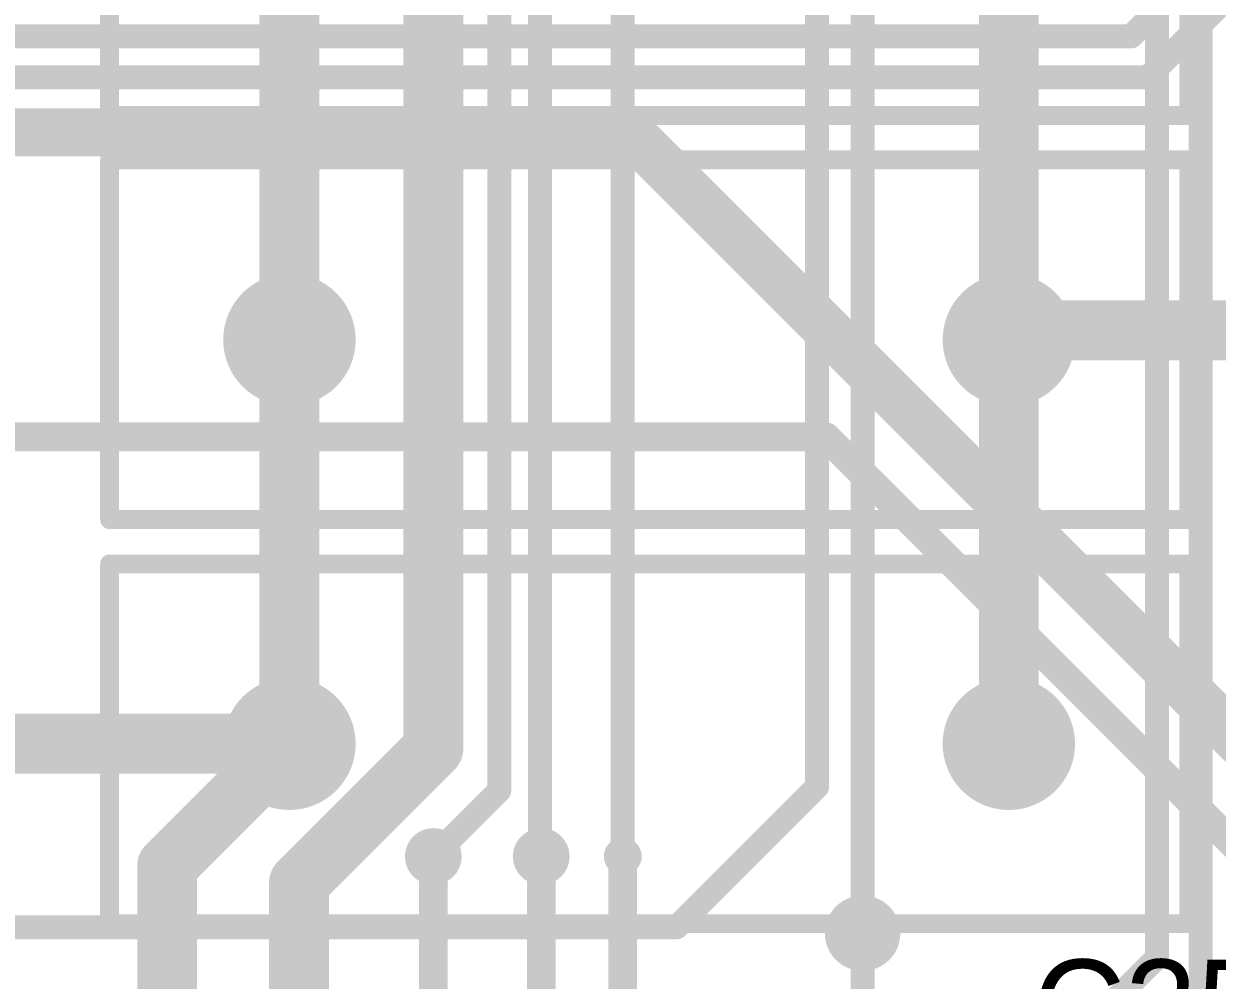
# Model space of a CAD drawing. Header units: millimetres. Extents: x 0.85 to 4.91, y 0.77 to 5.15.
# Drawn here: x 4.0642 to 4.5619, y 2.8644 to 3.2632 of the extents above; entities that cross this region are included whole.
import ezdxf

# ---------------------------------------------------------------- set-up
doc = ezdxf.new("R2010")
doc.units = ezdxf.units.MM
doc.header["$MEASUREMENT"] = 0
for name, color, linetype in [('BottomLayer', 5, 'Continuous'), ('BottomSolder', 6, 'Continuous'), ('MultiLayer', 9, 'Continuous'), ('PadHoleLayer', 156, 'Continuous'), ('TopLayer', 1, 'Continuous'), ('TopOverlay', 2, 'Continuous'), ('TopSolder', 216, 'Continuous'), ('ViaHoleLayer', 16, 'Continuous')]:
    doc.layers.add(name, color=color, linetype=linetype)

# ---------------------------------------------------------------- blocks, each defined once
blk = doc.blocks.new('RAD_0_3_5')
at = {"layer": 'BottomLayer', "const_width": 0.02362}
for points in [[(-0.16181, 0, 1), (-0.13819, 0, 1)], [(0.13819, 0, 1), (0.16181, 0, 1)]]:
    blk.add_lwpolyline(points, format="xyb", close=True, dxfattribs=at)
at = {"layer": 'BottomSolder', "const_width": 0.02762}
for points in [[(-0.16381, 0, 1), (-0.13619, 0, 1)], [(0.13619, 0, 1), (0.16381, 0, 1)]]:
    blk.add_lwpolyline(points, format="xyb", close=True, dxfattribs=at)
at = {"layer": 'MultiLayer', "const_width": 0.02362}
for points in [[(-0.16181, 0, 1), (-0.13819, 0, 1)], [(0.13819, 0, 1), (0.16181, 0, 1)]]:
    blk.add_lwpolyline(points, format="xyb", close=True, dxfattribs=at)
at = {"layer": 'PadHoleLayer', "const_width": 0.01378}
for points in [[(-0.15689, 0, 1), (-0.14311, 0, 1)], [(0.14311, 0, 1), (0.15689, 0, 1)]]:
    blk.add_lwpolyline(points, format="xyb", close=True, dxfattribs=at)
at = {"layer": 'TopLayer', "const_width": 0.02362}
for points in [[(-0.16181, 0, 1), (-0.13819, 0, 1)], [(0.13819, 0, 1), (0.16181, 0, 1)]]:
    blk.add_lwpolyline(points, format="xyb", close=True, dxfattribs=at)
at = {"layer": 'TopOverlay', "const_width": 0.00787}
for points in [[(-0.225, -0.075), (-0.225, 0.075)], [(-0.225, 0.075), (0.225, 0.075)], [(0.225, -0.075), (0.225, 0.075)], [(-0.225, -0.075), (0.225, -0.075)]]:
    blk.add_lwpolyline(points, dxfattribs=at)
at = {"layer": 'TopOverlay', "const_width": 0.00394}
for points in [[(-0.22697, 0.075, 1), (-0.22303, 0.075, 1)], [(-0.22697, 0.075, 1), (-0.22303, 0.075, 1)], [(0.22303, 0.075, 1), (0.22697, 0.075, 1)], [(0.22303, 0.075, 1), (0.22697, 0.075, 1)], [(-0.22697, -0.075, 1), (-0.22303, -0.075, 1)], [(-0.22697, -0.075, 1), (-0.22303, -0.075, 1)], [(0.22303, -0.075, 1), (0.22697, -0.075, 1)], [(0.22303, -0.075, 1), (0.22697, -0.075, 1)]]:
    blk.add_lwpolyline(points, format="xyb", close=True, dxfattribs=at)
at = {"layer": 'TopSolder', "const_width": 0.02762}
for points in [[(-0.16381, 0, 1), (-0.13619, 0, 1)], [(0.13619, 0, 1), (0.16381, 0, 1)]]:
    blk.add_lwpolyline(points, format="xyb", close=True, dxfattribs=at)
blk = doc.blocks.new('RAD_0_3_6')
at = {"layer": 'BottomLayer', "const_width": 0.02362}
for points in [[(-0.16181, 0, 1), (-0.13819, 0, 1)], [(0.13819, 0, 1), (0.16181, 0, 1)]]:
    blk.add_lwpolyline(points, format="xyb", close=True, dxfattribs=at)
at = {"layer": 'BottomSolder', "const_width": 0.02762}
for points in [[(-0.16381, 0, 1), (-0.13619, 0, 1)], [(0.13619, 0, 1), (0.16381, 0, 1)]]:
    blk.add_lwpolyline(points, format="xyb", close=True, dxfattribs=at)
at = {"layer": 'MultiLayer', "const_width": 0.02362}
for points in [[(-0.16181, 0, 1), (-0.13819, 0, 1)], [(0.13819, 0, 1), (0.16181, 0, 1)]]:
    blk.add_lwpolyline(points, format="xyb", close=True, dxfattribs=at)
at = {"layer": 'PadHoleLayer', "const_width": 0.01378}
for points in [[(-0.15689, 0, 1), (-0.14311, 0, 1)], [(0.14311, 0, 1), (0.15689, 0, 1)]]:
    blk.add_lwpolyline(points, format="xyb", close=True, dxfattribs=at)
at = {"layer": 'TopLayer', "const_width": 0.02362}
for points in [[(-0.16181, 0, 1), (-0.13819, 0, 1)], [(0.13819, 0, 1), (0.16181, 0, 1)]]:
    blk.add_lwpolyline(points, format="xyb", close=True, dxfattribs=at)
at = {"layer": 'TopOverlay', "const_width": 0.00787}
for points in [[(-0.225, -0.075), (-0.225, 0.075)], [(-0.225, 0.075), (0.225, 0.075)], [(0.225, -0.075), (0.225, 0.075)], [(-0.225, -0.075), (0.225, -0.075)]]:
    blk.add_lwpolyline(points, dxfattribs=at)
at = {"layer": 'TopOverlay', "const_width": 0.00394}
for points in [[(-0.22697, 0.075, 1), (-0.22303, 0.075, 1)], [(-0.22697, 0.075, 1), (-0.22303, 0.075, 1)], [(0.22303, 0.075, 1), (0.22697, 0.075, 1)], [(0.22303, 0.075, 1), (0.22697, 0.075, 1)], [(-0.22697, -0.075, 1), (-0.22303, -0.075, 1)], [(-0.22697, -0.075, 1), (-0.22303, -0.075, 1)], [(0.22303, -0.075, 1), (0.22697, -0.075, 1)], [(0.22303, -0.075, 1), (0.22697, -0.075, 1)]]:
    blk.add_lwpolyline(points, format="xyb", close=True, dxfattribs=at)
at = {"layer": 'TopSolder', "const_width": 0.02762}
for points in [[(-0.16381, 0, 1), (-0.13619, 0, 1)], [(0.13619, 0, 1), (0.16381, 0, 1)]]:
    blk.add_lwpolyline(points, format="xyb", close=True, dxfattribs=at)
blk = doc.blocks.new('RAD_0_3_7')
at = {"layer": 'BottomLayer', "const_width": 0.02362}
for points in [[(-0.16181, 0, 1), (-0.13819, 0, 1)], [(0.13819, 0, 1), (0.16181, 0, 1)]]:
    blk.add_lwpolyline(points, format="xyb", close=True, dxfattribs=at)
at = {"layer": 'BottomSolder', "const_width": 0.02762}
for points in [[(-0.16381, 0, 1), (-0.13619, 0, 1)], [(0.13619, 0, 1), (0.16381, 0, 1)]]:
    blk.add_lwpolyline(points, format="xyb", close=True, dxfattribs=at)
at = {"layer": 'MultiLayer', "const_width": 0.02362}
for points in [[(-0.16181, 0, 1), (-0.13819, 0, 1)], [(0.13819, 0, 1), (0.16181, 0, 1)]]:
    blk.add_lwpolyline(points, format="xyb", close=True, dxfattribs=at)
at = {"layer": 'PadHoleLayer', "const_width": 0.01378}
for points in [[(-0.15689, 0, 1), (-0.14311, 0, 1)], [(0.14311, 0, 1), (0.15689, 0, 1)]]:
    blk.add_lwpolyline(points, format="xyb", close=True, dxfattribs=at)
at = {"layer": 'TopLayer', "const_width": 0.02362}
for points in [[(-0.16181, 0, 1), (-0.13819, 0, 1)], [(0.13819, 0, 1), (0.16181, 0, 1)]]:
    blk.add_lwpolyline(points, format="xyb", close=True, dxfattribs=at)
at = {"layer": 'TopOverlay', "const_width": 0.00787}
for points in [[(-0.225, -0.075), (-0.225, 0.075)], [(-0.225, 0.075), (0.225, 0.075)], [(0.225, -0.075), (0.225, 0.075)], [(-0.225, -0.075), (0.225, -0.075)]]:
    blk.add_lwpolyline(points, dxfattribs=at)
at = {"layer": 'TopOverlay', "const_width": 0.00394}
for points in [[(-0.22697, 0.075, 1), (-0.22303, 0.075, 1)], [(-0.22697, 0.075, 1), (-0.22303, 0.075, 1)], [(0.22303, 0.075, 1), (0.22697, 0.075, 1)], [(0.22303, 0.075, 1), (0.22697, 0.075, 1)], [(-0.22697, -0.075, 1), (-0.22303, -0.075, 1)], [(-0.22697, -0.075, 1), (-0.22303, -0.075, 1)], [(0.22303, -0.075, 1), (0.22697, -0.075, 1)], [(0.22303, -0.075, 1), (0.22697, -0.075, 1)]]:
    blk.add_lwpolyline(points, format="xyb", close=True, dxfattribs=at)
at = {"layer": 'TopSolder', "const_width": 0.02762}
for points in [[(-0.16381, 0, 1), (-0.13619, 0, 1)], [(0.13619, 0, 1), (0.16381, 0, 1)]]:
    blk.add_lwpolyline(points, format="xyb", close=True, dxfattribs=at)

msp = doc.modelspace()

# ---------------------------------------------------------------- linework, layer by layer
at = {"layer": 'BottomLayer'}
for points, const_width in [([(4.235, 3.016), (4.235, 3.59969)], 0.025), ([(4.2625, 2.9435), (4.2625, 3.5875)], 0.01), ([(4.2795, 2.916), (4.2795, 3.5765)], 0.01), ([(4.53677, 2.87377), (4.53677, 3.46727)], 0.01), ([(4.555, 2.852), (4.555, 3.42004)], 0.01), ([(4.395, 2.945), (4.395, 3.31904)], 0.01), ([(4.414, 2.884), (4.414, 3.314)], 0.01), ([(4.175, 3.1315), (4.175, 3.3)], 0.025), ([(4.475, 3.1315), (4.475, 3.3)], 0.025), ([(4.314, 2.916), (4.314, 3.295)], 0.01), ([(4.175, 2.963), (4.175, 3.1315)], 0.025), ([(4.475, 2.963), (4.475, 3.1315)], 0.025), ([(3.773, 2.963), (4.175, 2.963)], 0.025), ([(4.235, 2.916), (4.2625, 2.9435)], 0.01), ([(4.3365, 2.8865), (4.395, 2.945)], 0.01), ([(3.961, 2.8865), (4.3365, 2.8865)], 0.01), ([(4.46289, 2.79989), (4.53677, 2.87377)], 0.01)]:
    msp.add_lwpolyline(points, dxfattribs=dict(at, const_width=const_width))
for points, const_width in [([(4.16875, 3.1315, 1), (4.18125, 3.1315, 1)], 0.0125), ([(4.16875, 3.1315, 1), (4.18125, 3.1315, 1)], 0.0125), ([(4.46875, 3.1315, 1), (4.48125, 3.1315, 1)], 0.0125), ([(4.46875, 3.1315, 1), (4.48125, 3.1315, 1)], 0.0125), ([(4.22875, 3.016, 1), (4.24125, 3.016, 1)], 0.0125), ([(4.22909, 3.016, 1), (4.24091, 3.016, 1)], 0.01181), ([(4.16875, 2.963, 1), (4.18125, 2.963, 1)], 0.0125), ([(4.16875, 2.963, 1), (4.18125, 2.963, 1)], 0.0125), ([(4.46875, 2.963, 1), (4.48125, 2.963, 1)], 0.0125), ([(4.26, 2.9435, 1), (4.265, 2.9435, 1)], 0.005), ([(4.26, 2.9435, 1), (4.265, 2.9435, 1)], 0.005), ([(4.3925, 2.945, 1), (4.3975, 2.945, 1)], 0.005), ([(4.3925, 2.945, 1), (4.3975, 2.945, 1)], 0.005), ([(4.22909, 2.916, 1), (4.24091, 2.916, 1)], 0.01181), ([(4.27409, 2.916, 1), (4.28591, 2.916, 1)], 0.01181), ([(4.2325, 2.916, 1), (4.2375, 2.916, 1)], 0.005), ([(4.277, 2.916, 1), (4.282, 2.916, 1)], 0.005), ([(4.31006, 2.916, 1), (4.31794, 2.916, 1)], 0.00787), ([(4.3115, 2.916, 1), (4.3165, 2.916, 1)], 0.005), ([(4.40613, 2.884, 1), (4.42187, 2.884, 1)], 0.01575), ([(4.334, 2.8865, 1), (4.339, 2.8865, 1)], 0.005), ([(4.334, 2.8865, 1), (4.339, 2.8865, 1)], 0.005), ([(4.4115, 2.884, 1), (4.4165, 2.884, 1)], 0.005), ([(4.53427, 2.87377, 1), (4.53927, 2.87377, 1)], 0.005), ([(4.53427, 2.87377, 1), (4.53927, 2.87377, 1)], 0.005)]:
    msp.add_lwpolyline(points, format="xyb", close=True, dxfattribs=dict(at, const_width=const_width))
at = {"layer": 'MultiLayer'}
for points, const_width in [([(4.22909, 3.016, 1), (4.24091, 3.016, 1)], 0.01181), ([(4.22909, 2.916, 1), (4.24091, 2.916, 1)], 0.01181), ([(4.27409, 2.916, 1), (4.28591, 2.916, 1)], 0.01181), ([(4.31006, 2.916, 1), (4.31794, 2.916, 1)], 0.00787), ([(4.40613, 2.884, 1), (4.42187, 2.884, 1)], 0.01575)]:
    msp.add_lwpolyline(points, format="xyb", close=True, dxfattribs=dict(at, const_width=const_width))
at = {"layer": 'TopLayer'}
for points, const_width in [([(4.526, 3.258), (4.592, 3.324)], 0.01), ([(4.53304, 3.241), (4.59254, 3.3005)], 0.01), ([(3.817, 3.258), (4.526, 3.258)], 0.01), ([(3.805, 3.241), (4.53304, 3.241)], 0.01), ([(3.794, 3.218), (4.317, 3.218)], 0.02), ([(4.317, 3.218), (4.584, 2.951)], 0.02), ([(4.484, 3.1305), (4.48889, 3.13539)], 0.025), ([(4.48889, 3.13539), (4.617, 3.13539)], 0.025), ([(4.05, 3.091), (4.39879, 3.091)], 0.012), ([(4.39879, 3.091), (4.686, 2.80379)], 0.012), ([(4.235, 2.961), (4.235, 3.016)], 0.025), ([(4.124, 2.912), (4.175, 2.963)], 0.025), ([(4.179, 2.905), (4.235, 2.961)], 0.025), ([(4.124, 2.64), (4.124, 2.912)], 0.025), ([(4.235, 2.63), (4.235, 2.916)], 0.012), ([(4.28, 2.631), (4.28, 2.916)], 0.012), ([(4.314, 2.67), (4.314, 2.916)], 0.012), ([(4.179, 2.455), (4.179, 2.905)], 0.025), ([(4.414, 2.756), (4.414, 2.884)], 0.01)]:
    msp.add_lwpolyline(points, dxfattribs=dict(at, const_width=const_width))
for points, const_width in [([(4.5235, 3.258, 1), (4.5285, 3.258, 1)], 0.005), ([(4.5235, 3.258, 1), (4.5285, 3.258, 1)], 0.005), ([(4.53054, 3.241, 1), (4.53554, 3.241, 1)], 0.005), ([(4.53054, 3.241, 1), (4.53554, 3.241, 1)], 0.005), ([(4.312, 3.218, 1), (4.322, 3.218, 1)], 0.01), ([(4.312, 3.218, 1), (4.322, 3.218, 1)], 0.01), ([(4.48264, 3.13539, 1), (4.49514, 3.13539, 1)], 0.0125), ([(4.48264, 3.13539, 1), (4.49514, 3.13539, 1)], 0.0125), ([(4.47775, 3.1305, 1), (4.49025, 3.1305, 1)], 0.0125), ([(4.39579, 3.091, 1), (4.40179, 3.091, 1)], 0.006), ([(4.39579, 3.091, 1), (4.40179, 3.091, 1)], 0.006), ([(4.22875, 3.016, 1), (4.24125, 3.016, 1)], 0.0125), ([(4.22909, 3.016, 1), (4.24091, 3.016, 1)], 0.01181), ([(4.16875, 2.963, 1), (4.18125, 2.963, 1)], 0.0125), ([(4.22875, 2.961, 1), (4.24125, 2.961, 1)], 0.0125), ([(4.22875, 2.961, 1), (4.24125, 2.961, 1)], 0.0125), ([(4.22909, 2.916, 1), (4.24091, 2.916, 1)], 0.01181), ([(4.27409, 2.916, 1), (4.28591, 2.916, 1)], 0.01181), ([(4.11775, 2.912, 1), (4.13025, 2.912, 1)], 0.0125), ([(4.11775, 2.912, 1), (4.13025, 2.912, 1)], 0.0125), ([(4.232, 2.916, 1), (4.238, 2.916, 1)], 0.006), ([(4.277, 2.916, 1), (4.283, 2.916, 1)], 0.006), ([(4.31006, 2.916, 1), (4.31794, 2.916, 1)], 0.00787), ([(4.311, 2.916, 1), (4.317, 2.916, 1)], 0.006), ([(4.17275, 2.905, 1), (4.18525, 2.905, 1)], 0.0125), ([(4.17275, 2.905, 1), (4.18525, 2.905, 1)], 0.0125), ([(4.40613, 2.884, 1), (4.42187, 2.884, 1)], 0.01575), ([(4.4115, 2.884, 1), (4.4165, 2.884, 1)], 0.005)]:
    msp.add_lwpolyline(points, format="xyb", close=True, dxfattribs=dict(at, const_width=const_width))
at = {"layer": 'ViaHoleLayer'}
for points, const_width in [([(4.23205, 3.016, 1), (4.23795, 3.016, 1)], 0.00591), ([(4.23205, 2.916, 1), (4.23795, 2.916, 1)], 0.00591), ([(4.27705, 2.916, 1), (4.28295, 2.916, 1)], 0.00591), ([(4.31203, 2.916, 1), (4.31597, 2.916, 1)], 0.00394), ([(4.41105, 2.884, 1), (4.41695, 2.884, 1)], 0.00591)]:
    msp.add_lwpolyline(points, format="xyb", close=True, dxfattribs=dict(at, const_width=const_width))

# ---------------------------------------------------------------- block references
at = {"rotation": 360}
for name, p in [('RAD_0_3_5', (4.325, 3.3)), ('RAD_0_3_6', (4.325, 3.1315)), ('RAD_0_3_7', (4.325, 2.963))]:
    msp.add_blockref(name, p, dxfattribs=at)

# ---------------------------------------------------------------- texts
at = {"layer": 'TopOverlay'}
msp.add_text('C35', height=0.04, dxfattribs=at).set_placement((4.485, 2.833))

doc.saveas('drawing.dxf')
